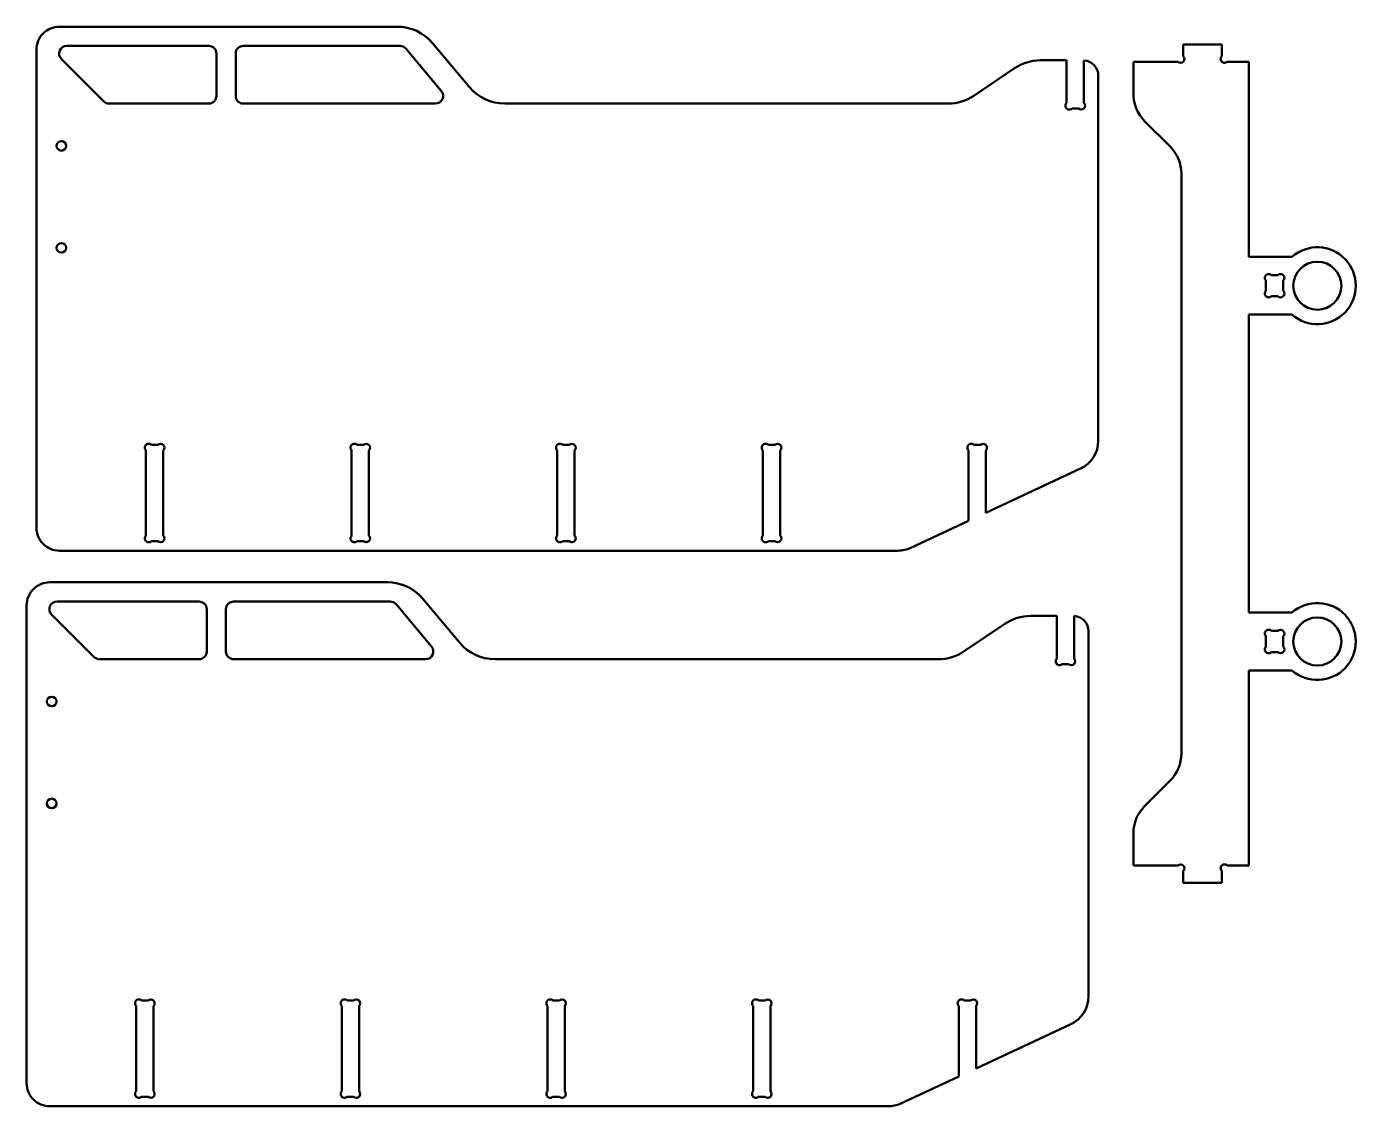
# Model space of a CAD drawing. Header units: millimetres. Extents: x -5696 to 5717, y -1207 to 892.
# Drawn here: x -3964.7 to -3655.5, y -1204.2 to -953.8 of the extents above; entities that cross this region are included whole.
import ezdxf

# ---------------------------------------------------------------- set-up
doc = ezdxf.new("R2010")
doc.units = ezdxf.units.MM
doc.header["$MEASUREMENT"] = 0
doc.layers.add('layer 1', color=7, linetype='Continuous')

msp = doc.modelspace()

# ---------------------------------------------------------------- linework, layer by layer
at = {"layer": 'layer 1', "lineweight": 50}
for points, knots in [([(-3957.1292, -953.8286), (-3958.5484, -953.8286), (-3959.9095, -954.3924), (-3960.913, -955.3959), (-3960.913, -955.3959), (-3961.9166, -956.3995), (-3962.4804, -957.7606), (-3962.4804, -959.1798)], [0, 0, 0, 0, 0.33333333, 0.33333333, 0.33333333, 0.33333333, 1, 1, 1, 1]), ([(-3955.4171, -958.2879), (-3956.1386, -958.2879), (-3956.789, -958.7225), (-3957.0651, -959.3891), (-3957.0651, -959.3891), (-3957.3412, -960.0556), (-3957.1885, -960.8228), (-3956.6784, -961.333)], [0, 0, 0, 0, 0.33333333, 0.33333333, 0.33333333, 0.33333333, 1, 1, 1, 1]), ([(-3920.7042, -960.0717), (-3920.7042, -959.5986), (-3920.8922, -959.1449), (-3921.2267, -958.8104), (-3921.2267, -958.8104), (-3921.5612, -958.4759), (-3922.0149, -958.2879), (-3922.488, -958.2879)], [0, 0, 0, 0, 0.33333333, 0.33333333, 0.33333333, 0.33333333, 1, 1, 1, 1]), ([(-3914.4611, -958.2879), (-3914.9342, -958.2879), (-3915.3879, -958.4759), (-3915.7224, -958.8104), (-3915.7224, -958.8104), (-3916.057, -959.1449), (-3916.2449, -959.5986), (-3916.2449, -960.0717)], [0, 0, 0, 0, 0.33333333, 0.33333333, 0.33333333, 0.33333333, 1, 1, 1, 1]), ([(-3697.6325, -961.9473), (-3697.2842, -962.2956), (-3696.7195, -962.2956), (-3696.3712, -961.9473), (-3696.3712, -961.9473), (-3696.0229, -961.599), (-3696.0229, -961.0343), (-3696.3712, -960.686)], [0, 0, 0, 0, 0.33333333, 0.33333333, 0.33333333, 0.33333333, 1, 1, 1, 1]), ([(-3687.4525, -960.686), (-3687.6778, -960.9113), (-3687.7658, -961.2397), (-3687.6834, -961.5475), (-3687.6834, -961.5475), (-3687.6009, -961.8553), (-3687.3605, -962.0957), (-3687.0527, -962.1781), (-3687.0527, -962.1781), (-3686.7449, -962.2606), (-3686.4166, -962.1726), (-3686.1913, -961.9473)], [0, 0, 0, 0, 0.25, 0.25, 0.25, 0.25, 0.5, 0.5, 0.5, 0.5, 1, 1, 1, 1]), ([(-3916.2449, -969.8822), (-3916.2449, -970.3553), (-3916.057, -970.809), (-3915.7224, -971.1435), (-3915.7224, -971.1435), (-3915.3879, -971.478), (-3914.9342, -971.6659), (-3914.4611, -971.6659)], [0, 0, 0, 0, 0.33333333, 0.33333333, 0.33333333, 0.33333333, 1, 1, 1, 1]), ([(-3869.9026, -971.6659), (-3869.2093, -971.6659), (-3868.5789, -971.2643), (-3868.2859, -970.6361), (-3868.2859, -970.6361), (-3867.993, -970.0078), (-3868.0906, -969.2667), (-3868.5361, -968.7357)], [0, 0, 0, 0, 0.33333333, 0.33333333, 0.33333333, 0.33333333, 1, 1, 1, 1]), ([(-3723.4599, -971.5195), (-3723.6852, -971.7448), (-3723.7732, -972.0732), (-3723.6907, -972.381), (-3723.6907, -972.381), (-3723.6082, -972.6888), (-3723.3678, -972.9292), (-3723.0601, -973.0116), (-3723.0601, -973.0116), (-3722.7523, -973.0941), (-3722.4239, -973.0061), (-3722.1986, -972.7808)], [0, 0, 0, 0, 0.25, 0.25, 0.25, 0.25, 0.5, 0.5, 0.5, 0.5, 1, 1, 1, 1]), ([(-3720.7078, -972.7808), (-3720.3595, -973.1291), (-3719.7948, -973.1291), (-3719.4465, -972.7808), (-3719.4465, -972.7808), (-3719.0982, -972.4325), (-3719.0982, -971.8678), (-3719.4465, -971.5195)], [0, 0, 0, 0, 0.33333333, 0.33333333, 0.33333333, 0.33333333, 1, 1, 1, 1]), ([(-3955.5684, -981.4765), (-3955.5684, -980.8608), (-3956.0675, -980.3616), (-3956.6832, -980.3616), (-3956.6832, -980.3616), (-3957.2989, -980.3616), (-3957.7981, -980.8608), (-3957.7981, -981.4765), (-3957.7981, -981.4765), (-3957.7981, -982.0922), (-3957.2989, -982.5913), (-3956.6832, -982.5913), (-3956.6832, -982.5913), (-3956.0675, -982.5913), (-3955.5684, -982.0922), (-3955.5684, -981.4765)], [0, 0, 0, 0, 0.2, 0.2, 0.2, 0.2, 0.4, 0.4, 0.4, 0.4, 0.6, 0.6, 0.6, 0.6, 1, 1, 1, 1]), ([(-3955.5684, -1005.111), (-3955.5684, -1004.4953), (-3956.0675, -1003.9961), (-3956.6832, -1003.9961), (-3956.6832, -1003.9961), (-3957.2989, -1003.9961), (-3957.7981, -1004.4953), (-3957.7981, -1005.111), (-3957.7981, -1005.111), (-3957.7981, -1005.7267), (-3957.2989, -1006.2258), (-3956.6832, -1006.2258), (-3956.6832, -1006.2258), (-3956.0675, -1006.2258), (-3955.5684, -1005.7267), (-3955.5684, -1005.111)], [0, 0, 0, 0, 0.2, 0.2, 0.2, 0.2, 0.4, 0.4, 0.4, 0.4, 0.6, 0.6, 0.6, 0.6, 1, 1, 1, 1]), ([(-3671.1759, -1020.5876), (-3667.5904, -1023.7498), (-3662.1492, -1023.5223), (-3658.84, -1020.072), (-3658.84, -1020.072), (-3655.5309, -1016.6216), (-3655.5308, -1011.1756), (-3658.84, -1007.7253), (-3658.84, -1007.7253), (-3662.1491, -1004.2749), (-3667.5903, -1004.0474), (-3671.1759, -1007.2096)], [0, 0, 0, 0, 0.25, 0.25, 0.25, 0.25, 0.5, 0.5, 0.5, 0.5, 1, 1, 1, 1]), ([(-3675.9348, -1011.446), (-3676.1601, -1011.2206), (-3676.4885, -1011.1327), (-3676.7963, -1011.2151), (-3676.7963, -1011.2151), (-3677.104, -1011.2976), (-3677.3444, -1011.538), (-3677.4269, -1011.8458), (-3677.4269, -1011.8458), (-3677.5094, -1012.1535), (-3677.4214, -1012.4819), (-3677.1961, -1012.7072)], [0, 0, 0, 0, 0.25, 0.25, 0.25, 0.25, 0.5, 0.5, 0.5, 0.5, 1, 1, 1, 1]), ([(-3673.1826, -1012.7072), (-3672.8344, -1012.359), (-3672.8344, -1011.7943), (-3673.1826, -1011.446), (-3673.1826, -1011.446), (-3673.5309, -1011.0977), (-3674.0957, -1011.0977), (-3674.444, -1011.446)], [0, 0, 0, 0, 0.33333333, 0.33333333, 0.33333333, 0.33333333, 1, 1, 1, 1]), ([(-3659.7026, -1013.8986), (-3659.7026, -1010.8201), (-3662.1983, -1008.3244), (-3665.2768, -1008.3244), (-3665.2768, -1008.3244), (-3668.3553, -1008.3244), (-3670.851, -1010.82), (-3670.851, -1013.8986), (-3670.851, -1013.8986), (-3670.851, -1016.9771), (-3668.3553, -1019.4727), (-3665.2768, -1019.4728), (-3665.2768, -1019.4728), (-3662.1983, -1019.4728), (-3659.7027, -1016.9771), (-3659.7026, -1013.8986)], [0, 0, 0, 0, 0.2, 0.2, 0.2, 0.2, 0.4, 0.4, 0.4, 0.4, 0.6, 0.6, 0.6, 0.6, 1, 1, 1, 1]), ([(-3677.1961, -1015.0899), (-3677.4214, -1015.3152), (-3677.5094, -1015.6436), (-3677.4269, -1015.9514), (-3677.4269, -1015.9514), (-3677.3444, -1016.2592), (-3677.104, -1016.4996), (-3676.7963, -1016.5821), (-3676.7963, -1016.5821), (-3676.4885, -1016.6645), (-3676.1601, -1016.5765), (-3675.9348, -1016.3512)], [0, 0, 0, 0, 0.25, 0.25, 0.25, 0.25, 0.5, 0.5, 0.5, 0.5, 1, 1, 1, 1]), ([(-3674.444, -1016.3512), (-3674.0957, -1016.6995), (-3673.5309, -1016.6995), (-3673.1826, -1016.3512), (-3673.1826, -1016.3512), (-3672.8344, -1016.0029), (-3672.8344, -1015.4382), (-3673.1826, -1015.0899)], [0, 0, 0, 0, 0.33333333, 0.33333333, 0.33333333, 0.33333333, 1, 1, 1, 1]), ([(-3935.8009, -1050.8192), (-3936.0262, -1050.5939), (-3936.3546, -1050.5059), (-3936.6623, -1050.5884), (-3936.6623, -1050.5884), (-3936.9701, -1050.6708), (-3937.2105, -1050.9112), (-3937.293, -1051.219), (-3937.293, -1051.219), (-3937.3755, -1051.5268), (-3937.2874, -1051.8552), (-3937.0621, -1052.0805)], [0, 0, 0, 0, 0.25, 0.25, 0.25, 0.25, 0.5, 0.5, 0.5, 0.5, 1, 1, 1, 1]), ([(-3933.0487, -1052.0805), (-3932.7004, -1051.7322), (-3932.7004, -1051.1675), (-3933.0487, -1050.8192), (-3933.0487, -1050.8192), (-3933.397, -1050.4709), (-3933.9617, -1050.4709), (-3934.31, -1050.8192)], [0, 0, 0, 0, 0.33333333, 0.33333333, 0.33333333, 0.33333333, 1, 1, 1, 1]), ([(-3888.0859, -1050.8192), (-3888.3112, -1050.5939), (-3888.6396, -1050.5059), (-3888.9474, -1050.5884), (-3888.9474, -1050.5884), (-3889.2552, -1050.6708), (-3889.4956, -1050.9112), (-3889.5781, -1051.219), (-3889.5781, -1051.219), (-3889.6605, -1051.5268), (-3889.5725, -1051.8552), (-3889.3472, -1052.0805)], [0, 0, 0, 0, 0.25, 0.25, 0.25, 0.25, 0.5, 0.5, 0.5, 0.5, 1, 1, 1, 1]), ([(-3885.3338, -1052.0805), (-3884.9855, -1051.7322), (-3884.9855, -1051.1675), (-3885.3338, -1050.8192), (-3885.3338, -1050.8192), (-3885.6821, -1050.4709), (-3886.2468, -1050.4709), (-3886.5951, -1050.8192)], [0, 0, 0, 0, 0.33333333, 0.33333333, 0.33333333, 0.33333333, 1, 1, 1, 1]), ([(-3840.371, -1050.8192), (-3840.5963, -1050.5939), (-3840.9247, -1050.5059), (-3841.2325, -1050.5884), (-3841.2325, -1050.5884), (-3841.5403, -1050.6708), (-3841.7807, -1050.9112), (-3841.8631, -1051.219), (-3841.8631, -1051.219), (-3841.9456, -1051.5268), (-3841.8576, -1051.8552), (-3841.6323, -1052.0805)], [0, 0, 0, 0, 0.25, 0.25, 0.25, 0.25, 0.5, 0.5, 0.5, 0.5, 1, 1, 1, 1]), ([(-3837.6189, -1052.0805), (-3837.2706, -1051.7322), (-3837.2706, -1051.1675), (-3837.6189, -1050.8192), (-3837.6189, -1050.8192), (-3837.9672, -1050.4709), (-3838.5319, -1050.4709), (-3838.8802, -1050.8192)], [0, 0, 0, 0, 0.33333333, 0.33333333, 0.33333333, 0.33333333, 1, 1, 1, 1]), ([(-3792.6561, -1050.8192), (-3792.8814, -1050.5939), (-3793.2098, -1050.5059), (-3793.5176, -1050.5884), (-3793.5176, -1050.5884), (-3793.8254, -1050.6708), (-3794.0658, -1050.9112), (-3794.1482, -1051.219), (-3794.1482, -1051.219), (-3794.2307, -1051.5268), (-3794.1427, -1051.8552), (-3793.9174, -1052.0805)], [0, 0, 0, 0, 0.25, 0.25, 0.25, 0.25, 0.5, 0.5, 0.5, 0.5, 1, 1, 1, 1]), ([(-3789.904, -1052.0805), (-3789.5557, -1051.7322), (-3789.5557, -1051.1675), (-3789.904, -1050.8192), (-3789.904, -1050.8192), (-3790.2523, -1050.4709), (-3790.817, -1050.4709), (-3791.1653, -1050.8192)], [0, 0, 0, 0, 0.33333333, 0.33333333, 0.33333333, 0.33333333, 1, 1, 1, 1]), ([(-3744.9412, -1050.8192), (-3745.1665, -1050.5939), (-3745.4949, -1050.5059), (-3745.8027, -1050.5884), (-3745.8027, -1050.5884), (-3746.1104, -1050.6708), (-3746.3508, -1050.9112), (-3746.4333, -1051.219), (-3746.4333, -1051.219), (-3746.5158, -1051.5268), (-3746.4278, -1051.8552), (-3746.2025, -1052.0805)], [0, 0, 0, 0, 0.25, 0.25, 0.25, 0.25, 0.5, 0.5, 0.5, 0.5, 1, 1, 1, 1]), ([(-3742.1891, -1052.0805), (-3741.8408, -1051.7322), (-3741.8408, -1051.1675), (-3742.1891, -1050.8192), (-3742.1891, -1050.8192), (-3742.5374, -1050.4709), (-3743.1021, -1050.4709), (-3743.4504, -1050.8192)], [0, 0, 0, 0, 0.33333333, 0.33333333, 0.33333333, 0.33333333, 1, 1, 1, 1]), ([(-3962.4804, -1069.9943), (-3962.4804, -1071.4136), (-3961.9166, -1072.7747), (-3960.913, -1073.7782), (-3960.913, -1073.7782), (-3959.9095, -1074.7818), (-3958.5484, -1075.3456), (-3957.1292, -1075.3456)], [0, 0, 0, 0, 0.33333333, 0.33333333, 0.33333333, 0.33333333, 1, 1, 1, 1]), ([(-3937.0621, -1071.8546), (-3937.2874, -1072.0799), (-3937.3755, -1072.4083), (-3937.293, -1072.7161), (-3937.293, -1072.7161), (-3937.2105, -1073.0238), (-3936.9701, -1073.2642), (-3936.6623, -1073.3467), (-3936.6623, -1073.3467), (-3936.3546, -1073.4292), (-3936.0262, -1073.3412), (-3935.8009, -1073.1159)], [0, 0, 0, 0, 0.25, 0.25, 0.25, 0.25, 0.5, 0.5, 0.5, 0.5, 1, 1, 1, 1]), ([(-3934.31, -1073.1159), (-3933.9617, -1073.4642), (-3933.397, -1073.4642), (-3933.0487, -1073.1159), (-3933.0487, -1073.1159), (-3932.7004, -1072.7676), (-3932.7004, -1072.2029), (-3933.0487, -1071.8546)], [0, 0, 0, 0, 0.33333333, 0.33333333, 0.33333333, 0.33333333, 1, 1, 1, 1]), ([(-3889.3472, -1071.8546), (-3889.5725, -1072.0799), (-3889.6605, -1072.4083), (-3889.5781, -1072.7161), (-3889.5781, -1072.7161), (-3889.4956, -1073.0238), (-3889.2552, -1073.2642), (-3888.9474, -1073.3467), (-3888.9474, -1073.3467), (-3888.6396, -1073.4292), (-3888.3112, -1073.3412), (-3888.0859, -1073.1159)], [0, 0, 0, 0, 0.25, 0.25, 0.25, 0.25, 0.5, 0.5, 0.5, 0.5, 1, 1, 1, 1]), ([(-3886.5951, -1073.1159), (-3886.2468, -1073.4642), (-3885.6821, -1073.4642), (-3885.3338, -1073.1159), (-3885.3338, -1073.1159), (-3884.9855, -1072.7676), (-3884.9855, -1072.2029), (-3885.3338, -1071.8546)], [0, 0, 0, 0, 0.33333333, 0.33333333, 0.33333333, 0.33333333, 1, 1, 1, 1]), ([(-3841.6323, -1071.8546), (-3841.8576, -1072.0799), (-3841.9456, -1072.4083), (-3841.8631, -1072.7161), (-3841.8631, -1072.7161), (-3841.7807, -1073.0238), (-3841.5403, -1073.2642), (-3841.2325, -1073.3467), (-3841.2325, -1073.3467), (-3840.9247, -1073.4292), (-3840.5963, -1073.3412), (-3840.371, -1073.1159)], [0, 0, 0, 0, 0.25, 0.25, 0.25, 0.25, 0.5, 0.5, 0.5, 0.5, 1, 1, 1, 1]), ([(-3838.8802, -1073.1159), (-3838.5319, -1073.4642), (-3837.9672, -1073.4642), (-3837.6189, -1073.1159), (-3837.6189, -1073.1159), (-3837.2706, -1072.7676), (-3837.2706, -1072.2029), (-3837.6189, -1071.8546)], [0, 0, 0, 0, 0.33333333, 0.33333333, 0.33333333, 0.33333333, 1, 1, 1, 1]), ([(-3793.9174, -1071.8546), (-3794.1427, -1072.0799), (-3794.2307, -1072.4083), (-3794.1482, -1072.7161), (-3794.1482, -1072.7161), (-3794.0658, -1073.0238), (-3793.8254, -1073.2642), (-3793.5176, -1073.3467), (-3793.5176, -1073.3467), (-3793.2098, -1073.4292), (-3792.8814, -1073.3412), (-3792.6561, -1073.1159)], [0, 0, 0, 0, 0.25, 0.25, 0.25, 0.25, 0.5, 0.5, 0.5, 0.5, 1, 1, 1, 1]), ([(-3791.1653, -1073.1159), (-3790.817, -1073.4642), (-3790.2523, -1073.4642), (-3789.904, -1073.1159), (-3789.904, -1073.1159), (-3789.5557, -1072.7676), (-3789.5557, -1072.2029), (-3789.904, -1071.8546)], [0, 0, 0, 0, 0.33333333, 0.33333333, 0.33333333, 0.33333333, 1, 1, 1, 1]), ([(-3959.3966, -1082.6701), (-3960.8158, -1082.6701), (-3962.1769, -1083.2339), (-3963.1804, -1084.2374), (-3963.1804, -1084.2374), (-3964.184, -1085.241), (-3964.7478, -1086.6021), (-3964.7478, -1088.0213)], [0, 0, 0, 0, 0.33333333, 0.33333333, 0.33333333, 0.33333333, 1, 1, 1, 1]), ([(-3957.6845, -1087.1294), (-3958.406, -1087.1294), (-3959.0564, -1087.564), (-3959.3325, -1088.2306), (-3959.3325, -1088.2306), (-3959.6086, -1088.8971), (-3959.4559, -1089.6643), (-3958.9458, -1090.1745)], [0, 0, 0, 0, 0.33333333, 0.33333333, 0.33333333, 0.33333333, 1, 1, 1, 1]), ([(-3922.9716, -1088.9132), (-3922.9716, -1088.4401), (-3923.1595, -1087.9864), (-3923.494, -1087.6519), (-3923.494, -1087.6519), (-3923.8286, -1087.3174), (-3924.2823, -1087.1294), (-3924.7553, -1087.1294)], [0, 0, 0, 0, 0.33333333, 0.33333333, 0.33333333, 0.33333333, 1, 1, 1, 1]), ([(-3916.7285, -1087.1294), (-3917.2016, -1087.1294), (-3917.6553, -1087.3174), (-3917.9898, -1087.6519), (-3917.9898, -1087.6519), (-3918.3243, -1087.9864), (-3918.5123, -1088.4401), (-3918.5123, -1088.9132)], [0, 0, 0, 0, 0.33333333, 0.33333333, 0.33333333, 0.33333333, 1, 1, 1, 1]), ([(-3671.1759, -1103.0854), (-3667.5904, -1106.2475), (-3662.1492, -1106.0201), (-3658.84, -1102.5697), (-3658.84, -1102.5697), (-3655.5309, -1099.1193), (-3655.5308, -1093.6734), (-3658.84, -1090.223), (-3658.84, -1090.223), (-3662.1491, -1086.7726), (-3667.5903, -1086.5451), (-3671.1759, -1089.7073)], [0, 0, 0, 0, 0.25, 0.25, 0.25, 0.25, 0.5, 0.5, 0.5, 0.5, 1, 1, 1, 1]), ([(-3659.7026, -1096.3964), (-3659.7026, -1093.3178), (-3662.1983, -1090.8222), (-3665.2768, -1090.8222), (-3665.2768, -1090.8222), (-3668.3553, -1090.8222), (-3670.851, -1093.3178), (-3670.851, -1096.3963), (-3670.851, -1096.3963), (-3670.851, -1099.4749), (-3668.3553, -1101.9705), (-3665.2768, -1101.9705), (-3665.2768, -1101.9705), (-3662.1983, -1101.9705), (-3659.7027, -1099.4749), (-3659.7026, -1096.3964)], [0, 0, 0, 0, 0.2, 0.2, 0.2, 0.2, 0.4, 0.4, 0.4, 0.4, 0.6, 0.6, 0.6, 0.6, 1, 1, 1, 1]), ([(-3675.9348, -1093.9437), (-3676.1601, -1093.7184), (-3676.4885, -1093.6304), (-3676.7963, -1093.7129), (-3676.7963, -1093.7129), (-3677.104, -1093.7954), (-3677.3444, -1094.0357), (-3677.4269, -1094.3435), (-3677.4269, -1094.3435), (-3677.5094, -1094.6513), (-3677.4214, -1094.9797), (-3677.1961, -1095.205)], [0, 0, 0, 0, 0.25, 0.25, 0.25, 0.25, 0.5, 0.5, 0.5, 0.5, 1, 1, 1, 1]), ([(-3673.1826, -1095.205), (-3672.8344, -1094.8567), (-3672.8344, -1094.292), (-3673.1826, -1093.9437), (-3673.1826, -1093.9437), (-3673.5309, -1093.5954), (-3674.0957, -1093.5954), (-3674.444, -1093.9437)], [0, 0, 0, 0, 0.33333333, 0.33333333, 0.33333333, 0.33333333, 1, 1, 1, 1]), ([(-3872.17, -1100.5074), (-3871.4767, -1100.5074), (-3870.8463, -1100.1058), (-3870.5533, -1099.4776), (-3870.5533, -1099.4776), (-3870.2604, -1098.8493), (-3870.3579, -1098.1082), (-3870.8035, -1097.5772)], [0, 0, 0, 0, 0.33333333, 0.33333333, 0.33333333, 0.33333333, 1, 1, 1, 1]), ([(-3677.1961, -1097.5877), (-3677.4214, -1097.813), (-3677.5094, -1098.1414), (-3677.4269, -1098.4492), (-3677.4269, -1098.4492), (-3677.3444, -1098.7569), (-3677.104, -1098.9973), (-3676.7963, -1099.0798), (-3676.7963, -1099.0798), (-3676.4885, -1099.1623), (-3676.1601, -1099.0743), (-3675.9348, -1098.849)], [0, 0, 0, 0, 0.25, 0.25, 0.25, 0.25, 0.5, 0.5, 0.5, 0.5, 1, 1, 1, 1]), ([(-3674.444, -1098.849), (-3674.0957, -1099.1973), (-3673.5309, -1099.1973), (-3673.1826, -1098.849), (-3673.1826, -1098.849), (-3672.8344, -1098.5007), (-3672.8344, -1097.936), (-3673.1826, -1097.5877)], [0, 0, 0, 0, 0.33333333, 0.33333333, 0.33333333, 0.33333333, 1, 1, 1, 1]), ([(-3918.5123, -1098.7237), (-3918.5123, -1099.1968), (-3918.3243, -1099.6505), (-3917.9898, -1099.985), (-3917.9898, -1099.985), (-3917.6553, -1100.3195), (-3917.2016, -1100.5074), (-3916.7285, -1100.5074)], [0, 0, 0, 0, 0.33333333, 0.33333333, 0.33333333, 0.33333333, 1, 1, 1, 1]), ([(-3725.7273, -1100.361), (-3725.9526, -1100.5863), (-3726.0405, -1100.9147), (-3725.9581, -1101.2225), (-3725.9581, -1101.2225), (-3725.8756, -1101.5303), (-3725.6352, -1101.7707), (-3725.3274, -1101.8531), (-3725.3274, -1101.8531), (-3725.0197, -1101.9356), (-3724.6913, -1101.8476), (-3724.466, -1101.6223)], [0, 0, 0, 0, 0.25, 0.25, 0.25, 0.25, 0.5, 0.5, 0.5, 0.5, 1, 1, 1, 1]), ([(-3722.9751, -1101.6223), (-3722.6268, -1101.9706), (-3722.0621, -1101.9706), (-3721.7139, -1101.6223), (-3721.7139, -1101.6223), (-3721.3656, -1101.274), (-3721.3656, -1100.7093), (-3721.7139, -1100.361)], [0, 0, 0, 0, 0.33333333, 0.33333333, 0.33333333, 0.33333333, 1, 1, 1, 1]), ([(-3957.8358, -1110.318), (-3957.8358, -1109.7023), (-3958.3349, -1109.2031), (-3958.9506, -1109.2031), (-3958.9506, -1109.2031), (-3959.5663, -1109.2031), (-3960.0655, -1109.7023), (-3960.0655, -1110.318), (-3960.0655, -1110.318), (-3960.0655, -1110.9337), (-3959.5663, -1111.4328), (-3958.9506, -1111.4328), (-3958.9506, -1111.4328), (-3958.3349, -1111.4328), (-3957.8358, -1110.9337), (-3957.8358, -1110.318)], [0, 0, 0, 0, 0.2, 0.2, 0.2, 0.2, 0.4, 0.4, 0.4, 0.4, 0.6, 0.6, 0.6, 0.6, 1, 1, 1, 1]), ([(-3957.8358, -1133.9525), (-3957.8358, -1133.3368), (-3958.3349, -1132.8376), (-3958.9506, -1132.8376), (-3958.9506, -1132.8376), (-3959.5663, -1132.8376), (-3960.0655, -1133.3368), (-3960.0655, -1133.9525), (-3960.0655, -1133.9525), (-3960.0655, -1134.5682), (-3959.5663, -1135.0673), (-3958.9506, -1135.0673), (-3958.9506, -1135.0673), (-3958.3349, -1135.0673), (-3957.8358, -1134.5682), (-3957.8358, -1133.9525)], [0, 0, 0, 0, 0.2, 0.2, 0.2, 0.2, 0.4, 0.4, 0.4, 0.4, 0.6, 0.6, 0.6, 0.6, 1, 1, 1, 1]), ([(-3696.3712, -1149.6089), (-3696.0229, -1149.2606), (-3696.0229, -1148.6959), (-3696.3712, -1148.3476), (-3696.3712, -1148.3476), (-3696.7195, -1147.9993), (-3697.2842, -1147.9993), (-3697.6325, -1148.3476)], [0, 0, 0, 0, 0.33333333, 0.33333333, 0.33333333, 0.33333333, 1, 1, 1, 1]), ([(-3686.1913, -1148.3476), (-3686.4166, -1148.1223), (-3686.7449, -1148.0343), (-3687.0527, -1148.1168), (-3687.0527, -1148.1168), (-3687.3605, -1148.1993), (-3687.6009, -1148.4397), (-3687.6834, -1148.7474), (-3687.6834, -1148.7474), (-3687.7658, -1149.0552), (-3687.6778, -1149.3836), (-3687.4525, -1149.6089)], [0, 0, 0, 0, 0.25, 0.25, 0.25, 0.25, 0.5, 0.5, 0.5, 0.5, 1, 1, 1, 1]), ([(-3938.0682, -1179.6607), (-3938.2935, -1179.4354), (-3938.6219, -1179.3474), (-3938.9297, -1179.4299), (-3938.9297, -1179.4299), (-3939.2375, -1179.5123), (-3939.4779, -1179.7527), (-3939.5604, -1180.0605), (-3939.5604, -1180.0605), (-3939.6428, -1180.3683), (-3939.5548, -1180.6967), (-3939.3295, -1180.922)], [0, 0, 0, 0, 0.25, 0.25, 0.25, 0.25, 0.5, 0.5, 0.5, 0.5, 1, 1, 1, 1]), ([(-3935.3161, -1180.922), (-3934.9678, -1180.5737), (-3934.9678, -1180.009), (-3935.3161, -1179.6607), (-3935.3161, -1179.6607), (-3935.6644, -1179.3124), (-3936.2291, -1179.3124), (-3936.5774, -1179.6607)], [0, 0, 0, 0, 0.33333333, 0.33333333, 0.33333333, 0.33333333, 1, 1, 1, 1]), ([(-3890.3533, -1179.6607), (-3890.5786, -1179.4354), (-3890.907, -1179.3474), (-3891.2148, -1179.4299), (-3891.2148, -1179.4299), (-3891.5226, -1179.5123), (-3891.763, -1179.7527), (-3891.8455, -1180.0605), (-3891.8455, -1180.0605), (-3891.9279, -1180.3683), (-3891.8399, -1180.6967), (-3891.6146, -1180.922)], [0, 0, 0, 0, 0.25, 0.25, 0.25, 0.25, 0.5, 0.5, 0.5, 0.5, 1, 1, 1, 1]), ([(-3887.6012, -1180.922), (-3887.2529, -1180.5737), (-3887.2529, -1180.009), (-3887.6012, -1179.6607), (-3887.6012, -1179.6607), (-3887.9495, -1179.3124), (-3888.5142, -1179.3124), (-3888.8625, -1179.6607)], [0, 0, 0, 0, 0.33333333, 0.33333333, 0.33333333, 0.33333333, 1, 1, 1, 1]), ([(-3842.6384, -1179.6607), (-3842.8637, -1179.4354), (-3843.1921, -1179.3474), (-3843.4999, -1179.4299), (-3843.4999, -1179.4299), (-3843.8077, -1179.5123), (-3844.0481, -1179.7527), (-3844.1305, -1180.0605), (-3844.1305, -1180.0605), (-3844.213, -1180.3683), (-3844.125, -1180.6967), (-3843.8997, -1180.922)], [0, 0, 0, 0, 0.25, 0.25, 0.25, 0.25, 0.5, 0.5, 0.5, 0.5, 1, 1, 1, 1]), ([(-3839.8863, -1180.922), (-3839.538, -1180.5737), (-3839.538, -1180.009), (-3839.8863, -1179.6607), (-3839.8863, -1179.6607), (-3840.2346, -1179.3124), (-3840.7993, -1179.3124), (-3841.1476, -1179.6607)], [0, 0, 0, 0, 0.33333333, 0.33333333, 0.33333333, 0.33333333, 1, 1, 1, 1]), ([(-3794.9235, -1179.6607), (-3795.1488, -1179.4354), (-3795.4772, -1179.3474), (-3795.785, -1179.4299), (-3795.785, -1179.4299), (-3796.0928, -1179.5123), (-3796.3332, -1179.7527), (-3796.4156, -1180.0605), (-3796.4156, -1180.0605), (-3796.4981, -1180.3683), (-3796.4101, -1180.6967), (-3796.1848, -1180.922)], [0, 0, 0, 0, 0.25, 0.25, 0.25, 0.25, 0.5, 0.5, 0.5, 0.5, 1, 1, 1, 1]), ([(-3792.1714, -1180.922), (-3791.8231, -1180.5737), (-3791.8231, -1180.009), (-3792.1714, -1179.6607), (-3792.1714, -1179.6607), (-3792.5197, -1179.3124), (-3793.0844, -1179.3124), (-3793.4327, -1179.6607)], [0, 0, 0, 0, 0.33333333, 0.33333333, 0.33333333, 0.33333333, 1, 1, 1, 1]), ([(-3747.2086, -1179.6607), (-3747.4339, -1179.4354), (-3747.7623, -1179.3474), (-3748.0701, -1179.4299), (-3748.0701, -1179.4299), (-3748.3778, -1179.5123), (-3748.6182, -1179.7527), (-3748.7007, -1180.0605), (-3748.7007, -1180.0605), (-3748.7832, -1180.3683), (-3748.6952, -1180.6967), (-3748.4699, -1180.922)], [0, 0, 0, 0, 0.25, 0.25, 0.25, 0.25, 0.5, 0.5, 0.5, 0.5, 1, 1, 1, 1]), ([(-3744.4565, -1180.922), (-3744.1082, -1180.5737), (-3744.1082, -1180.009), (-3744.4565, -1179.6607), (-3744.4565, -1179.6607), (-3744.8048, -1179.3124), (-3745.3695, -1179.3124), (-3745.7178, -1179.6607)], [0, 0, 0, 0, 0.33333333, 0.33333333, 0.33333333, 0.33333333, 1, 1, 1, 1]), ([(-3964.7478, -1198.8358), (-3964.7478, -1200.2551), (-3964.184, -1201.6162), (-3963.1804, -1202.6197), (-3963.1804, -1202.6197), (-3962.1769, -1203.6233), (-3960.8158, -1204.1871), (-3959.3966, -1204.1871)], [0, 0, 0, 0, 0.33333333, 0.33333333, 0.33333333, 0.33333333, 1, 1, 1, 1]), ([(-3939.3295, -1200.6961), (-3939.5548, -1200.9214), (-3939.6428, -1201.2498), (-3939.5604, -1201.5576), (-3939.5604, -1201.5576), (-3939.4779, -1201.8653), (-3939.2375, -1202.1057), (-3938.9297, -1202.1882), (-3938.9297, -1202.1882), (-3938.6219, -1202.2707), (-3938.2935, -1202.1827), (-3938.0682, -1201.9574)], [0, 0, 0, 0, 0.25, 0.25, 0.25, 0.25, 0.5, 0.5, 0.5, 0.5, 1, 1, 1, 1]), ([(-3936.5774, -1201.9574), (-3936.2291, -1202.3057), (-3935.6644, -1202.3057), (-3935.3161, -1201.9574), (-3935.3161, -1201.9574), (-3934.9678, -1201.6091), (-3934.9678, -1201.0444), (-3935.3161, -1200.6961)], [0, 0, 0, 0, 0.33333333, 0.33333333, 0.33333333, 0.33333333, 1, 1, 1, 1]), ([(-3891.6146, -1200.6961), (-3891.8399, -1200.9214), (-3891.9279, -1201.2498), (-3891.8455, -1201.5576), (-3891.8455, -1201.5576), (-3891.763, -1201.8653), (-3891.5226, -1202.1057), (-3891.2148, -1202.1882), (-3891.2148, -1202.1882), (-3890.907, -1202.2707), (-3890.5786, -1202.1827), (-3890.3533, -1201.9574)], [0, 0, 0, 0, 0.25, 0.25, 0.25, 0.25, 0.5, 0.5, 0.5, 0.5, 1, 1, 1, 1]), ([(-3888.8625, -1201.9574), (-3888.5142, -1202.3057), (-3887.9495, -1202.3057), (-3887.6012, -1201.9574), (-3887.6012, -1201.9574), (-3887.2529, -1201.6091), (-3887.2529, -1201.0444), (-3887.6012, -1200.6961)], [0, 0, 0, 0, 0.33333333, 0.33333333, 0.33333333, 0.33333333, 1, 1, 1, 1]), ([(-3843.8997, -1200.6961), (-3844.125, -1200.9214), (-3844.213, -1201.2498), (-3844.1305, -1201.5576), (-3844.1305, -1201.5576), (-3844.0481, -1201.8653), (-3843.8077, -1202.1057), (-3843.4999, -1202.1882), (-3843.4999, -1202.1882), (-3843.1921, -1202.2707), (-3842.8637, -1202.1827), (-3842.6384, -1201.9574)], [0, 0, 0, 0, 0.25, 0.25, 0.25, 0.25, 0.5, 0.5, 0.5, 0.5, 1, 1, 1, 1]), ([(-3841.1476, -1201.9574), (-3840.7993, -1202.3057), (-3840.2346, -1202.3057), (-3839.8863, -1201.9574), (-3839.8863, -1201.9574), (-3839.538, -1201.6091), (-3839.538, -1201.0444), (-3839.8863, -1200.6961)], [0, 0, 0, 0, 0.33333333, 0.33333333, 0.33333333, 0.33333333, 1, 1, 1, 1]), ([(-3796.1848, -1200.6961), (-3796.4101, -1200.9214), (-3796.4981, -1201.2498), (-3796.4156, -1201.5576), (-3796.4156, -1201.5576), (-3796.3332, -1201.8653), (-3796.0928, -1202.1057), (-3795.785, -1202.1882), (-3795.785, -1202.1882), (-3795.4772, -1202.2707), (-3795.1488, -1202.1827), (-3794.9235, -1201.9574)], [0, 0, 0, 0, 0.25, 0.25, 0.25, 0.25, 0.5, 0.5, 0.5, 0.5, 1, 1, 1, 1]), ([(-3793.4327, -1201.9574), (-3793.0844, -1202.3057), (-3792.5197, -1202.3057), (-3792.1714, -1201.9574), (-3792.1714, -1201.9574), (-3791.8231, -1201.6091), (-3791.8231, -1201.0444), (-3792.1714, -1200.6961)], [0, 0, 0, 0, 0.33333333, 0.33333333, 0.33333333, 0.33333333, 1, 1, 1, 1])]:
    msp.add_open_spline(points, degree=3, knots=knots, dxfattribs=at)
for points in [[(-3878.7587, -953.8286), (-3878.7587, -953.8286), (-3957.1292, -953.8286), (-3957.1292, -953.8286)], [(-3870.5602, -957.6516), (-3872.5937, -955.2282), (-3875.5951, -953.8286), (-3878.7587, -953.8286)], [(-3955.4171, -958.2879), (-3955.4171, -958.2879), (-3922.488, -958.2879), (-3922.488, -958.2879)], [(-3914.4611, -958.2879), (-3914.4611, -958.2879), (-3878.1346, -958.2879), (-3878.1346, -958.2879)], [(-3876.7682, -958.9251), (-3877.1071, -958.5212), (-3877.6073, -958.2879), (-3878.1346, -958.2879)], [(-3862.0087, -967.8429), (-3862.0087, -967.8429), (-3870.5602, -957.6516), (-3870.5602, -957.6516)], [(-3696.3712, -957.9339), (-3696.3712, -957.9339), (-3696.3712, -960.686), (-3696.3712, -960.686)], [(-3687.4525, -957.9339), (-3687.4525, -957.9339), (-3696.3712, -957.9339), (-3696.3712, -957.9339)], [(-3687.4525, -960.686), (-3687.4525, -960.686), (-3687.4525, -957.9339), (-3687.4525, -957.9339)], [(-3962.4804, -959.1798), (-3962.4804, -959.1798), (-3962.4804, -1069.9943), (-3962.4804, -1069.9943)], [(-3946.8679, -971.1435), (-3946.8679, -971.1435), (-3956.6784, -961.333), (-3956.6784, -961.333)], [(-3920.7042, -960.0717), (-3920.7042, -960.0717), (-3920.7042, -969.8822), (-3920.7042, -969.8822)], [(-3916.2449, -969.8822), (-3916.2449, -969.8822), (-3916.2449, -960.0717), (-3916.2449, -960.0717)], [(-3876.7682, -958.9251), (-3876.7682, -958.9251), (-3868.5361, -968.7356), (-3868.5361, -968.7356)], [(-3729.5524, -961.6324), (-3731.6851, -961.6324), (-3733.7691, -962.2696), (-3735.5371, -963.4621)], [(-3723.4599, -961.6324), (-3723.4599, -961.6324), (-3729.5524, -961.6324), (-3729.5524, -961.6324)], [(-3723.4599, -971.5195), (-3723.4599, -971.5195), (-3723.4599, -961.6324), (-3723.4599, -961.6324)], [(-3719.4465, -961.6394), (-3719.4465, -961.6394), (-3719.4465, -971.5195), (-3719.4465, -971.5195)], [(-3716.102, -965.1999), (-3716.102, -963.3162), (-3717.5665, -961.7571), (-3719.4465, -961.6394)], [(-3735.5371, -963.4621), (-3735.5371, -963.4621), (-3744.9871, -969.8362), (-3744.9871, -969.8362)], [(-3707.9655, -961.9473), (-3707.9655, -961.9473), (-3707.9655, -969.4014), (-3707.9655, -969.4014)], [(-3697.6325, -961.9473), (-3697.6325, -961.9473), (-3707.9655, -961.9473), (-3707.9655, -961.9473)], [(-3681.2095, -961.9473), (-3681.2095, -961.9473), (-3686.1913, -961.9473), (-3686.1913, -961.9473)], [(-3681.2095, -1007.2096), (-3681.2095, -1007.2096), (-3681.2095, -961.9473), (-3681.2095, -961.9473)], [(-3862.0087, -967.8429), (-3859.9752, -970.2663), (-3856.9737, -971.6659), (-3853.8102, -971.6659)], [(-3716.102, -1049.8376), (-3716.102, -1049.8376), (-3716.102, -965.1999), (-3716.102, -965.1999)], [(-3922.488, -971.6659), (-3921.5028, -971.6659), (-3920.7042, -970.8673), (-3920.7042, -969.8822)], [(-3750.9718, -971.6659), (-3748.8392, -971.6659), (-3746.7552, -971.0288), (-3744.9871, -969.8362)], [(-3707.9655, -969.4014), (-3707.9655, -971.7668), (-3707.0258, -974.0353), (-3705.3533, -975.7079)], [(-3946.8679, -971.1435), (-3946.5333, -971.478), (-3946.0796, -971.6659), (-3945.6066, -971.6659)], [(-3922.488, -971.6659), (-3922.488, -971.6659), (-3945.6066, -971.6659), (-3945.6066, -971.6659)], [(-3869.9026, -971.6659), (-3869.9026, -971.6659), (-3914.4611, -971.6659), (-3914.4611, -971.6659)], [(-3750.9718, -971.6659), (-3750.9718, -971.6659), (-3853.8102, -971.6659), (-3853.8102, -971.6659)], [(-3720.7078, -972.7808), (-3720.7078, -972.7808), (-3722.1986, -972.7808), (-3722.1986, -972.7808)], [(-3705.3533, -975.7079), (-3705.3533, -975.7079), (-3699.4294, -981.6318), (-3699.4294, -981.6318)], [(-3696.8171, -987.9382), (-3696.8171, -985.5729), (-3697.7568, -983.3043), (-3699.4294, -981.6318)], [(-3696.8171, -987.9382), (-3696.8171, -987.9382), (-3696.8171, -1122.3567), (-3696.8171, -1122.3567)], [(-3671.1759, -1007.2096), (-3671.1759, -1007.2096), (-3681.2095, -1007.2096), (-3681.2095, -1007.2096)], [(-3677.1961, -1015.0899), (-3677.1961, -1015.0899), (-3677.1961, -1012.7072), (-3677.1961, -1012.7072)], [(-3675.9348, -1011.446), (-3675.9348, -1011.446), (-3674.444, -1011.446), (-3674.444, -1011.446)], [(-3673.1826, -1012.7072), (-3673.1826, -1012.7072), (-3673.1826, -1015.0899), (-3673.1826, -1015.0899)], [(-3674.444, -1016.3512), (-3674.444, -1016.3512), (-3675.9348, -1016.3512), (-3675.9348, -1016.3512)], [(-3681.2095, -1020.5876), (-3681.2095, -1020.5876), (-3671.1759, -1020.5876), (-3671.1759, -1020.5876)], [(-3681.2095, -1089.7073), (-3681.2095, -1089.7073), (-3681.2095, -1020.5876), (-3681.2095, -1020.5876)], [(-3935.8009, -1050.8192), (-3935.8009, -1050.8192), (-3934.31, -1050.8192), (-3934.31, -1050.8192)], [(-3888.0859, -1050.8192), (-3888.0859, -1050.8192), (-3886.5951, -1050.8192), (-3886.5951, -1050.8192)], [(-3840.371, -1050.8192), (-3840.371, -1050.8192), (-3838.8802, -1050.8192), (-3838.8802, -1050.8192)], [(-3792.6561, -1050.8192), (-3792.6561, -1050.8192), (-3791.1653, -1050.8192), (-3791.1653, -1050.8192)], [(-3744.9412, -1050.8192), (-3744.9412, -1050.8192), (-3743.4504, -1050.8192), (-3743.4504, -1050.8192)], [(-3720.2215, -1056.3041), (-3717.7085, -1055.1322), (-3716.102, -1052.6105), (-3716.102, -1049.8376)], [(-3937.0621, -1071.8546), (-3937.0621, -1071.8546), (-3937.0621, -1052.0805), (-3937.0621, -1052.0805)], [(-3933.0487, -1052.0805), (-3933.0487, -1052.0805), (-3933.0487, -1071.8546), (-3933.0487, -1071.8546)], [(-3889.3472, -1071.8546), (-3889.3472, -1071.8546), (-3889.3472, -1052.0805), (-3889.3472, -1052.0805)], [(-3885.3338, -1052.0805), (-3885.3338, -1052.0805), (-3885.3338, -1071.8546), (-3885.3338, -1071.8546)], [(-3841.6323, -1071.8546), (-3841.6323, -1071.8546), (-3841.6323, -1052.0805), (-3841.6323, -1052.0805)], [(-3837.6189, -1052.0805), (-3837.6189, -1052.0805), (-3837.6189, -1071.8546), (-3837.6189, -1071.8546)], [(-3793.9174, -1071.8546), (-3793.9174, -1071.8546), (-3793.9174, -1052.0805), (-3793.9174, -1052.0805)], [(-3789.904, -1052.0805), (-3789.904, -1052.0805), (-3789.904, -1071.8546), (-3789.904, -1071.8546)], [(-3746.2025, -1068.4192), (-3746.2025, -1068.4192), (-3746.2025, -1052.0805), (-3746.2025, -1052.0805)], [(-3742.1891, -1052.0805), (-3742.1891, -1052.0805), (-3742.1891, -1066.5477), (-3742.1891, -1066.5477)], [(-3742.1891, -1066.5477), (-3742.1891, -1066.5477), (-3720.2215, -1056.3041), (-3720.2215, -1056.3041)], [(-3759.6226, -1074.6771), (-3759.6226, -1074.6771), (-3746.2025, -1068.4192), (-3746.2025, -1068.4192)], [(-3957.1292, -1075.3456), (-3957.1292, -1075.3456), (-3762.6379, -1075.3456), (-3762.6379, -1075.3456)], [(-3934.31, -1073.1159), (-3934.31, -1073.1159), (-3935.8009, -1073.1159), (-3935.8009, -1073.1159)], [(-3886.5951, -1073.1159), (-3886.5951, -1073.1159), (-3888.0859, -1073.1159), (-3888.0859, -1073.1159)], [(-3838.8802, -1073.1159), (-3838.8802, -1073.1159), (-3840.371, -1073.1159), (-3840.371, -1073.1159)], [(-3791.1653, -1073.1159), (-3791.1653, -1073.1159), (-3792.6561, -1073.1159), (-3792.6561, -1073.1159)], [(-3762.6379, -1075.3456), (-3761.5961, -1075.3456), (-3760.5668, -1075.1174), (-3759.6226, -1074.6771)], [(-3881.0261, -1082.6701), (-3881.0261, -1082.6701), (-3959.3966, -1082.6701), (-3959.3966, -1082.6701)], [(-3872.8276, -1086.4931), (-3874.8611, -1084.0697), (-3877.8625, -1082.6701), (-3881.0261, -1082.6701)], [(-3964.7478, -1088.0213), (-3964.7478, -1088.0213), (-3964.7478, -1198.8358), (-3964.7478, -1198.8358)], [(-3957.6845, -1087.1294), (-3957.6845, -1087.1294), (-3924.7553, -1087.1294), (-3924.7553, -1087.1294)], [(-3916.7285, -1087.1294), (-3916.7285, -1087.1294), (-3880.402, -1087.1294), (-3880.402, -1087.1294)], [(-3879.0356, -1087.7666), (-3879.3745, -1087.3627), (-3879.8747, -1087.1294), (-3880.402, -1087.1294)], [(-3879.0356, -1087.7666), (-3879.0356, -1087.7666), (-3870.8035, -1097.5771), (-3870.8035, -1097.5771)], [(-3864.2761, -1096.6844), (-3864.2761, -1096.6844), (-3872.8276, -1086.4931), (-3872.8276, -1086.4931)], [(-3949.1352, -1099.985), (-3949.1352, -1099.985), (-3958.9458, -1090.1745), (-3958.9458, -1090.1745)], [(-3922.9716, -1088.9132), (-3922.9716, -1088.9132), (-3922.9716, -1098.7237), (-3922.9716, -1098.7237)], [(-3918.5123, -1098.7237), (-3918.5123, -1098.7237), (-3918.5123, -1088.9132), (-3918.5123, -1088.9132)], [(-3731.8198, -1090.4739), (-3733.9525, -1090.4739), (-3736.0365, -1091.1111), (-3737.8045, -1092.3036)], [(-3725.7273, -1090.4739), (-3725.7273, -1090.4739), (-3731.8198, -1090.4739), (-3731.8198, -1090.4739)], [(-3725.7273, -1100.361), (-3725.7273, -1100.361), (-3725.7273, -1090.4739), (-3725.7273, -1090.4739)], [(-3721.7139, -1090.4809), (-3721.7139, -1090.4809), (-3721.7139, -1100.361), (-3721.7139, -1100.361)], [(-3718.3693, -1094.0414), (-3718.3693, -1092.1577), (-3719.8338, -1090.5986), (-3721.7139, -1090.4809)], [(-3671.1759, -1089.7073), (-3671.1759, -1089.7073), (-3681.2095, -1089.7073), (-3681.2095, -1089.7073)], [(-3737.8045, -1092.3036), (-3737.8045, -1092.3036), (-3747.2545, -1098.6777), (-3747.2545, -1098.6777)], [(-3718.3693, -1178.6791), (-3718.3693, -1178.6791), (-3718.3693, -1094.0414), (-3718.3693, -1094.0414)], [(-3675.9348, -1093.9437), (-3675.9348, -1093.9437), (-3674.444, -1093.9437), (-3674.444, -1093.9437)], [(-3864.2761, -1096.6844), (-3862.2426, -1099.1078), (-3859.2411, -1100.5074), (-3856.0775, -1100.5074)], [(-3677.1961, -1097.5877), (-3677.1961, -1097.5877), (-3677.1961, -1095.205), (-3677.1961, -1095.205)], [(-3673.1826, -1095.205), (-3673.1826, -1095.205), (-3673.1826, -1097.5877), (-3673.1826, -1097.5877)], [(-3949.1352, -1099.985), (-3948.8007, -1100.3195), (-3948.347, -1100.5074), (-3947.874, -1100.5074)], [(-3924.7553, -1100.5074), (-3924.7553, -1100.5074), (-3947.874, -1100.5074), (-3947.874, -1100.5074)], [(-3924.7553, -1100.5074), (-3923.7702, -1100.5074), (-3922.9716, -1099.7089), (-3922.9716, -1098.7237)], [(-3872.17, -1100.5074), (-3872.17, -1100.5074), (-3916.7285, -1100.5074), (-3916.7285, -1100.5074)], [(-3753.2392, -1100.5074), (-3753.2392, -1100.5074), (-3856.0775, -1100.5074), (-3856.0775, -1100.5074)], [(-3753.2392, -1100.5074), (-3751.1066, -1100.5074), (-3749.0225, -1099.8703), (-3747.2545, -1098.6777)], [(-3674.444, -1098.849), (-3674.444, -1098.849), (-3675.9348, -1098.849), (-3675.9348, -1098.849)], [(-3722.9751, -1101.6223), (-3722.9751, -1101.6223), (-3724.466, -1101.6223), (-3724.466, -1101.6223)], [(-3681.2095, -1103.0854), (-3681.2095, -1103.0854), (-3671.1759, -1103.0854), (-3671.1759, -1103.0854)], [(-3681.2095, -1148.3476), (-3681.2095, -1148.3476), (-3681.2095, -1103.0854), (-3681.2095, -1103.0854)], [(-3699.4294, -1128.6632), (-3697.7568, -1126.9906), (-3696.8172, -1124.7221), (-3696.8171, -1122.3567)], [(-3699.4294, -1128.6632), (-3699.4294, -1128.6632), (-3705.3533, -1134.5871), (-3705.3533, -1134.5871)], [(-3705.3533, -1134.5871), (-3707.0258, -1136.2596), (-3707.9655, -1138.5281), (-3707.9655, -1140.8935)], [(-3707.9655, -1140.8935), (-3707.9655, -1140.8935), (-3707.9655, -1148.3476), (-3707.9655, -1148.3476)], [(-3707.9655, -1148.3476), (-3707.9655, -1148.3476), (-3697.6325, -1148.3476), (-3697.6325, -1148.3476)], [(-3696.3712, -1149.6089), (-3696.3712, -1149.6089), (-3696.3712, -1152.361), (-3696.3712, -1152.361)], [(-3687.4525, -1152.361), (-3687.4525, -1152.361), (-3687.4525, -1149.6089), (-3687.4525, -1149.6089)], [(-3686.1913, -1148.3476), (-3686.1913, -1148.3476), (-3681.2095, -1148.3476), (-3681.2095, -1148.3476)], [(-3696.3712, -1152.361), (-3696.3712, -1152.361), (-3687.4525, -1152.361), (-3687.4525, -1152.361)], [(-3939.3295, -1200.6961), (-3939.3295, -1200.6961), (-3939.3295, -1180.922), (-3939.3295, -1180.922)], [(-3938.0682, -1179.6607), (-3938.0682, -1179.6607), (-3936.5774, -1179.6607), (-3936.5774, -1179.6607)], [(-3935.3161, -1180.922), (-3935.3161, -1180.922), (-3935.3161, -1200.6961), (-3935.3161, -1200.6961)], [(-3891.6146, -1200.6961), (-3891.6146, -1200.6961), (-3891.6146, -1180.922), (-3891.6146, -1180.922)], [(-3890.3533, -1179.6607), (-3890.3533, -1179.6607), (-3888.8625, -1179.6607), (-3888.8625, -1179.6607)], [(-3887.6012, -1180.922), (-3887.6012, -1180.922), (-3887.6012, -1200.6961), (-3887.6012, -1200.6961)], [(-3843.8997, -1200.6961), (-3843.8997, -1200.6961), (-3843.8997, -1180.922), (-3843.8997, -1180.922)], [(-3842.6384, -1179.6607), (-3842.6384, -1179.6607), (-3841.1476, -1179.6607), (-3841.1476, -1179.6607)], [(-3839.8863, -1180.922), (-3839.8863, -1180.922), (-3839.8863, -1200.6961), (-3839.8863, -1200.6961)], [(-3796.1848, -1200.6961), (-3796.1848, -1200.6961), (-3796.1848, -1180.922), (-3796.1848, -1180.922)], [(-3794.9235, -1179.6607), (-3794.9235, -1179.6607), (-3793.4327, -1179.6607), (-3793.4327, -1179.6607)], [(-3792.1714, -1180.922), (-3792.1714, -1180.922), (-3792.1714, -1200.6961), (-3792.1714, -1200.6961)], [(-3748.4699, -1197.2607), (-3748.4699, -1197.2607), (-3748.4699, -1180.922), (-3748.4699, -1180.922)], [(-3747.2086, -1179.6607), (-3747.2086, -1179.6607), (-3745.7178, -1179.6607), (-3745.7178, -1179.6607)], [(-3744.4565, -1180.922), (-3744.4565, -1180.922), (-3744.4565, -1195.3892), (-3744.4565, -1195.3892)], [(-3722.4889, -1185.1456), (-3719.9759, -1183.9737), (-3718.3693, -1181.452), (-3718.3693, -1178.6791)], [(-3744.4565, -1195.3892), (-3744.4565, -1195.3892), (-3722.4889, -1185.1456), (-3722.4889, -1185.1456)], [(-3761.89, -1203.5186), (-3761.89, -1203.5186), (-3748.4699, -1197.2607), (-3748.4699, -1197.2607)], [(-3936.5774, -1201.9574), (-3936.5774, -1201.9574), (-3938.0682, -1201.9574), (-3938.0682, -1201.9574)], [(-3888.8625, -1201.9574), (-3888.8625, -1201.9574), (-3890.3533, -1201.9574), (-3890.3533, -1201.9574)], [(-3841.1476, -1201.9574), (-3841.1476, -1201.9574), (-3842.6384, -1201.9574), (-3842.6384, -1201.9574)], [(-3793.4327, -1201.9574), (-3793.4327, -1201.9574), (-3794.9235, -1201.9574), (-3794.9235, -1201.9574)], [(-3959.3966, -1204.1871), (-3959.3966, -1204.1871), (-3764.9053, -1204.1871), (-3764.9053, -1204.1871)], [(-3764.9053, -1204.1871), (-3763.8634, -1204.1871), (-3762.8342, -1203.9589), (-3761.89, -1203.5186)]]:
    msp.add_open_spline(points, degree=3, dxfattribs=at)

doc.saveas('drawing.dxf')
